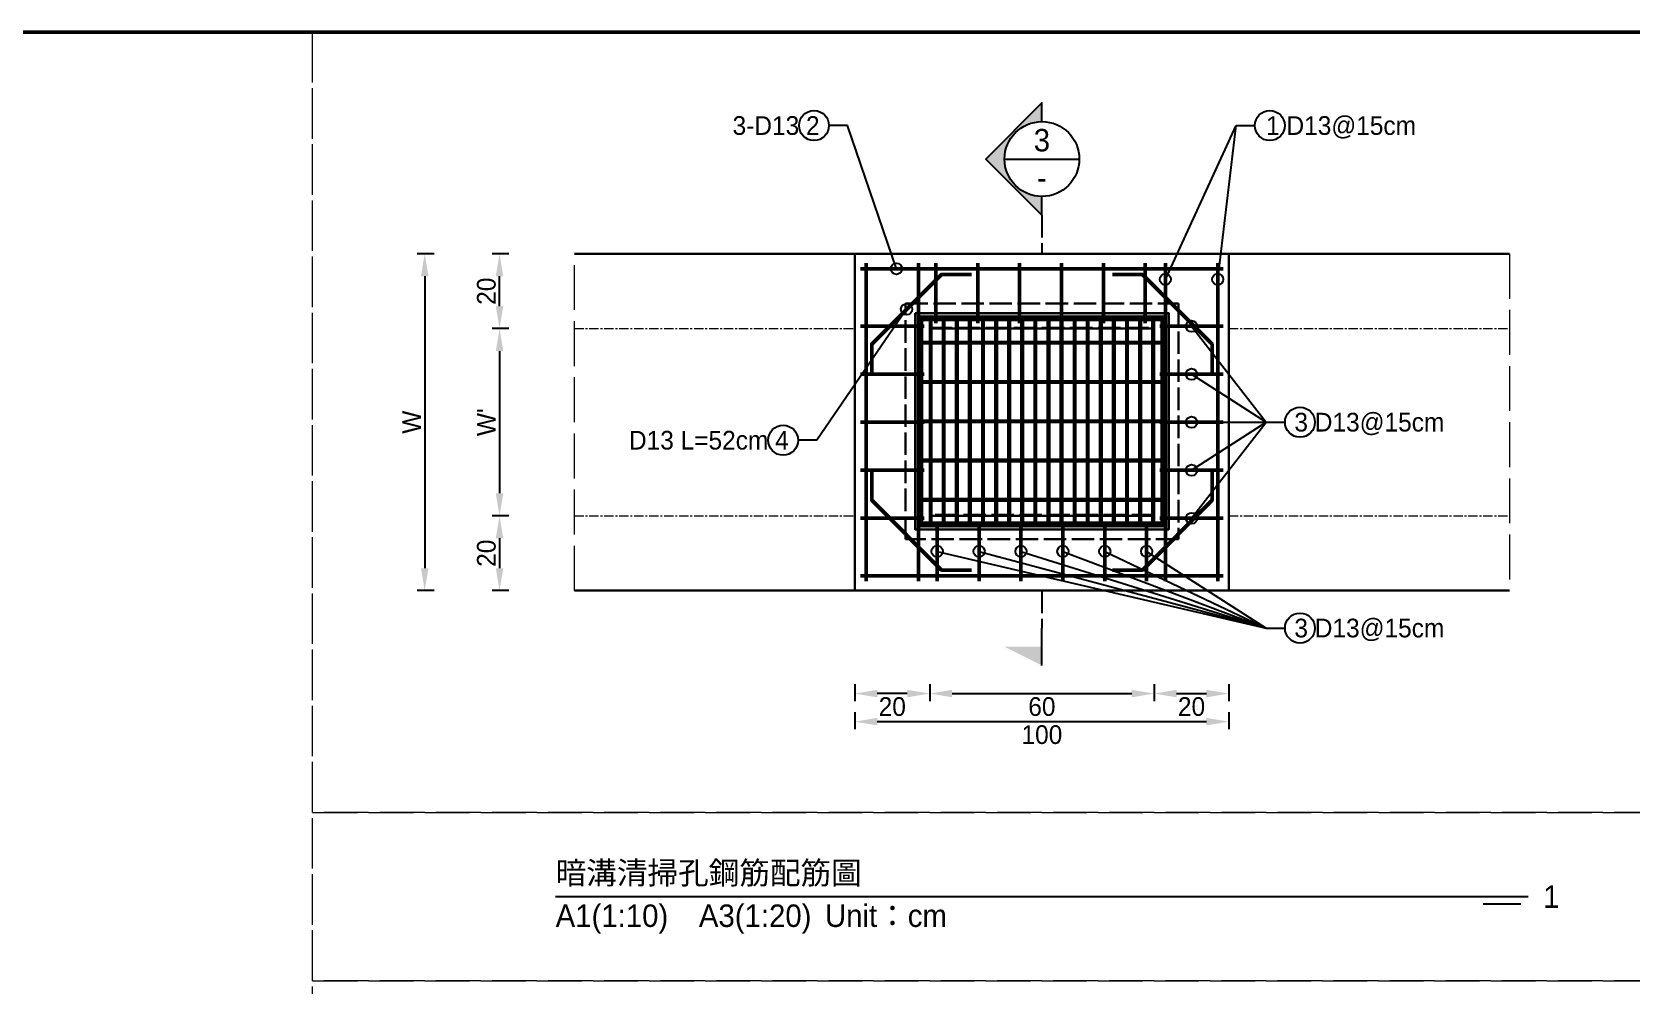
# Model space of a CAD drawing. Extents: x -7340 to 3675, y -3342 to 777.
# Drawn here: x -855 to -427.5, y -1011.9 to -757 of the extents above; entities that cross this region are included whole.
import ezdxf
from ezdxf import colors
from ezdxf.entities.mleader import LeaderData, LeaderLine
from ezdxf.math import Vec2, Vec3

# ---------------------------------------------------------------- set-up
doc = ezdxf.new("R2010")
doc.units = 0
doc.header["$MEASUREMENT"] = 0
doc.linetypes.add('ACAD_ISO02W100', pattern=[15, 12, -3])
doc.linetypes.add('CENTERX2', pattern=[4, 2.5, -0.5, 0.5, -0.5])
for name, color, linetype, lineweight in [('一、3.基本-變更', 1, 'Continuous', 50), ('二、1.繪圖-既有設施', 8, 'Continuous', 20), ('二、2.繪圖-施作項目', 181, 'Continuous', 30), ('二、5.繪圖-鋼筋', 60, 'Continuous', 50), ('二、6.繪圖-其他施作項目', 35, 'Continuous', 30)]:
    doc.layers.add(name, color=color, linetype=linetype, lineweight=lineweight)
doc.layers.add('一、4.基本-隱藏', color=9, linetype='ACAD_ISO02W100', lineweight=20, plot=False)
doc.layers.add('三、3.文字-註解文字', color=2, linetype='Continuous')
doc.styles.add('次圖名(詳圖)', font='MS PGothic.ttf', dxfattribs={"height": 6})
doc.styles.add('註解文字(詳圖)', font='MS PGothic.ttf', dxfattribs={"height": 5})
doc.dimstyles.new('註解文字(詳圖)', dxfattribs={"dimtxt": 5, "dimasz": 6, "dimexe": 2, "dimexo": 5, "dimgap": 1, "dimtad": 2, "dimzin": 0, "dimdsep": 46, "dimtxsty": '註解文字(詳圖)', "dimcen": 0.1, "dimclrd": 144, "dimclre": 144, "dimclrt": 256, "dimadec": 0, "dimazin": 0, "dimtfac": 1, "dimtofl": 0, "dimtmove": 0, "dimatfit": 3, "dimfxlon": 1, "dimtolj": 1, "dimtzin": 0, "dimlwd": -1, "dimlwe": -1, "dimarcsym": 1})
pattern_1 = [(45, (-1905.3608, -652.3457), (-2.65165, 2.65165), []), (45, (-1904.477, -652.3457), (-2.65165, 2.65165), []), (45, (-1903.593, -652.3457), (-2.65165, 2.65165), []), (45, (-1902.709, -652.3457), (-2.65165, 2.65165), [])]

# ---------------------------------------------------------------- blocks, each defined once
blk = doc.blocks.new('*D154')
at = {"layer": 'Defpoints', "color": 0, "transparency": 16777216}
for p in [(-730, -816.25), (-710, -816.25), (-710, -836.25)]:
    blk.add_point(p, dxfattribs=at)
at = {"layer": '三、3.文字-註解文字', "color": 144, "transparency": 16777216}
for p, q in [((-727.5, -816.25), (-732, -816.25)), ((-730, -830.25), (-730, -822.25)), ((-727.5, -836.25), (-732, -836.25))]:
    blk.add_line(p, q, dxfattribs=at)
for points in [[(-731, -822.25), (-729, -822.25), (-730, -816.25)], [(-731, -830.25), (-729, -830.25), (-730, -836.25)]]:
    blk.add_solid(points, dxfattribs=at)
at = {"layer": '三、3.文字-註解文字', "transparency": 16777216, "insert": (-733.5, -826.25), "char_height": 5, "attachment_point": 5, "rotation": 90, "style": '註解文字(詳圖)'}
blk.add_mtext('\\A1;20', dxfattribs=at)
blk = doc.blocks.new('*D155')
at = {"layer": 'Defpoints', "color": 0, "transparency": 16777216}
for p in [(-710, -836.25), (-730, -886.25), (-710, -886.25)]:
    blk.add_point(p, dxfattribs=at)
at = {"layer": '三、3.文字-註解文字', "color": 144, "transparency": 16777216}
for p, q in [((-727.5, -836.25), (-732, -836.25)), ((-730, -842.25), (-730, -880.25)), ((-727.5, -886.25), (-732, -886.25))]:
    blk.add_line(p, q, dxfattribs=at)
for points in [[(-731, -842.25), (-729, -842.25), (-730, -836.25)], [(-731, -880.25), (-729, -880.25), (-730, -886.25)]]:
    blk.add_solid(points, dxfattribs=at)
at = {"layer": '三、3.文字-註解文字', "transparency": 16777216, "insert": (-733.5, -861.25), "char_height": 5, "attachment_point": 5, "rotation": 90, "style": '註解文字(詳圖)'}
blk.add_mtext("\\A1;W'", dxfattribs=at)
blk = doc.blocks.new('*D156')
at = {"layer": 'Defpoints', "color": 0, "transparency": 16777216}
for p in [(-710, -886.25), (-730, -906.25), (-710, -906.25)]:
    blk.add_point(p, dxfattribs=at)
at = {"layer": '三、3.文字-註解文字', "color": 144, "transparency": 16777216}
for p, q in [((-727.5, -886.25), (-732, -886.25)), ((-730, -892.25), (-730, -900.25)), ((-727.5, -906.25), (-732, -906.25))]:
    blk.add_line(p, q, dxfattribs=at)
for points in [[(-731, -892.25), (-729, -892.25), (-730, -886.25)], [(-731, -900.25), (-729, -900.25), (-730, -906.25)]]:
    blk.add_solid(points, dxfattribs=at)
at = {"layer": '三、3.文字-註解文字', "transparency": 16777216, "insert": (-733.5, -896.25), "char_height": 5, "attachment_point": 5, "rotation": 90, "style": '註解文字(詳圖)'}
blk.add_mtext('\\A1;20', dxfattribs=at)
blk = doc.blocks.new('*D157')
at = {"layer": 'Defpoints', "color": 0, "transparency": 16777216}
for p in [(-710, -816.25), (-750, -906.25), (-710, -906.25)]:
    blk.add_point(p, dxfattribs=at)
at = {"layer": '三、3.文字-註解文字', "color": 144, "transparency": 16777216}
for p, q in [((-747.5, -816.25), (-752, -816.25)), ((-750, -822.25), (-750, -900.25)), ((-747.5, -906.25), (-752, -906.25))]:
    blk.add_line(p, q, dxfattribs=at)
for points in [[(-751, -822.25), (-749, -822.25), (-750, -816.25)], [(-751, -900.25), (-749, -900.25), (-750, -906.25)]]:
    blk.add_solid(points, dxfattribs=at)
at = {"layer": '三、3.文字-註解文字', "transparency": 16777216, "insert": (-753.5, -861.25), "char_height": 5, "attachment_point": 5, "rotation": 90, "style": '註解文字(詳圖)'}
blk.add_mtext('\\A1;W', dxfattribs=at)
blk = doc.blocks.new('_Small')
at = {"color": 0, "linetype": 'ByBlock', "lineweight": -2}
blk.add_circle((0, 0), 0.25, dxfattribs=at)
blk = doc.blocks.new('*D160')
at = {"layer": 'Defpoints', "color": 0, "transparency": 16777216}
for p in [(-635, -886.25), (-615, -886.25), (-635, -933.75)]:
    blk.add_point(p, dxfattribs=at)
at = {"layer": '三、3.文字-註解文字', "color": 144, "transparency": 16777216}
for p, q in [((-635, -931.25), (-635, -935.75)), ((-615, -931.25), (-615, -935.75)), ((-621, -933.75), (-629, -933.75))]:
    blk.add_line(p, q, dxfattribs=at)
for points in [[(-629, -932.75), (-629, -934.75), (-635, -933.75)], [(-621, -932.75), (-621, -934.75), (-615, -933.75)]]:
    blk.add_solid(points, dxfattribs=at)
at = {"layer": '三、3.文字-註解文字', "transparency": 16777216, "insert": (-625, -937.25), "char_height": 5, "attachment_point": 5, "style": '註解文字(詳圖)'}
blk.add_mtext('\\A1;20', dxfattribs=at)
blk = doc.blocks.new('*D161')
at = {"layer": 'Defpoints', "color": 0, "transparency": 16777216}
for p in [(-615, -886.25), (-555, -886.25), (-555, -933.75)]:
    blk.add_point(p, dxfattribs=at)
at = {"layer": '三、3.文字-註解文字', "color": 144, "transparency": 16777216}
for p, q in [((-615, -931.25), (-615, -935.75)), ((-555, -931.25), (-555, -935.75)), ((-609, -933.75), (-561, -933.75))]:
    blk.add_line(p, q, dxfattribs=at)
for points in [[(-609, -932.75), (-609, -934.75), (-615, -933.75)], [(-561, -932.75), (-561, -934.75), (-555, -933.75)]]:
    blk.add_solid(points, dxfattribs=at)
at = {"layer": '三、3.文字-註解文字', "transparency": 16777216, "insert": (-585, -937.25), "char_height": 5, "attachment_point": 5, "style": '註解文字(詳圖)'}
blk.add_mtext('\\A1;60', dxfattribs=at)
blk = doc.blocks.new('*D158')
at = {"layer": 'Defpoints', "color": 0, "transparency": 16777216}
for p in [(-555, -886.25), (-535, -886.25), (-535, -933.75)]:
    blk.add_point(p, dxfattribs=at)
at = {"layer": '三、3.文字-註解文字', "color": 144, "transparency": 16777216}
for p, q in [((-555, -931.25), (-555, -935.75)), ((-535, -931.25), (-535, -935.75)), ((-549, -933.75), (-541, -933.75))]:
    blk.add_line(p, q, dxfattribs=at)
for points in [[(-549, -932.75), (-549, -934.75), (-555, -933.75)], [(-541, -932.75), (-541, -934.75), (-535, -933.75)]]:
    blk.add_solid(points, dxfattribs=at)
at = {"layer": '三、3.文字-註解文字', "transparency": 16777216, "insert": (-545, -937.25), "char_height": 5, "attachment_point": 5, "style": '註解文字(詳圖)'}
blk.add_mtext('\\A1;20', dxfattribs=at)
blk = doc.blocks.new('*D159')
at = {"layer": 'Defpoints', "color": 0, "transparency": 16777216}
for p in [(-635, -906.25), (-535, -906.25), (-535, -941.25)]:
    blk.add_point(p, dxfattribs=at)
at = {"layer": '三、3.文字-註解文字', "color": 144, "transparency": 16777216}
for p, q in [((-635, -938.75), (-635, -943.25)), ((-535, -938.75), (-535, -943.25)), ((-629, -941.25), (-541, -941.25))]:
    blk.add_line(p, q, dxfattribs=at)
for points in [[(-629, -940.25), (-629, -942.25), (-635, -941.25)], [(-541, -940.25), (-541, -942.25), (-535, -941.25)]]:
    blk.add_solid(points, dxfattribs=at)
at = {"layer": '三、3.文字-註解文字', "transparency": 16777216, "insert": (-585, -944.75), "char_height": 5, "attachment_point": 5, "style": '註解文字(詳圖)'}
blk.add_mtext('\\A1;100', dxfattribs=at)

msp = doc.modelspace()

# ---------------------------------------------------------------- hatches: boundary and pattern name
at = {"layer": '三、3.文字-註解文字'}
h = msp.add_hatch(color=256, dxfattribs=at)
h.dxf.hatch_style = 1
h.paths.add_polyline_path([(-585, -775.943), (-600, -790.943), (-585, -805.943), (-585, -800.943, -0.4142136), (-595, -790.943, -0.4142136), (-585, -780.943)])
h = msp.add_hatch(color=256, dxfattribs=at)
h.dxf.hatch_style = 1
h.paths.add_polyline_path([(-595, -921.25), (-585, -926.25), (-585, -921.25)])
at = {"layer": '二、6.繪圖-其他施作項目'}
h = msp.add_hatch(color=256, dxfattribs=at)
h.dxf.hatch_style = 1
h.paths.add_polyline_path([(-618.9, -889.9), (-551.1, -889.9), (-551.1, -832.1), (-618.9, -832.1)])
h.paths.add_polyline_path([(-618, -889), (-552, -889), (-552, -833), (-618, -833)], flags=16)
h = msp.add_hatch(dxfattribs=at)
h.set_pattern_fill('ANSI34', color=256, scale=5)
h.set_pattern_definition(pattern_1)
h.paths.add_polyline_path([(-553, -839.75), (-617, -839.75), (-617, -840.25), (-553, -840.25)])
h = msp.add_hatch(dxfattribs=at)
h.set_pattern_fill('ANSI34', color=256, scale=5)
h.set_pattern_definition(pattern_1)
h.paths.add_polyline_path([(-553, -850.25), (-617, -850.25), (-617, -850.75), (-553, -850.75)])
h = msp.add_hatch(dxfattribs=at)
h.set_pattern_fill('ANSI34', color=256, scale=5)
h.set_pattern_definition(pattern_1)
h.paths.add_polyline_path([(-553, -860.75), (-617, -860.75), (-617, -861.25), (-553, -861.25)])
h = msp.add_hatch(dxfattribs=at)
h.set_pattern_fill('ANSI34', color=256, scale=5)
h.set_pattern_definition(pattern_1)
h.paths.add_polyline_path([(-553, -871.25), (-617, -871.25), (-617, -871.75), (-553, -871.75)])
h = msp.add_hatch(dxfattribs=at)
h.set_pattern_fill('ANSI34', color=256, scale=5)
h.set_pattern_definition(pattern_1)
h.paths.add_polyline_path([(-553, -881.75), (-617, -881.75), (-617, -882.25), (-553, -882.25)])

# ---------------------------------------------------------------- linework, layer by layer
at = {"layer": '一、3.基本-變更'}
msp.add_lwpolyline([(-3420, -757), (0, -757), (0, -1264), (-3420, -1264)], close=True, dxfattribs=at)
at = {"layer": '一、4.基本-隱藏'}
for points in [[(-780, -757), (0, -757), (0, -1264), (-780, -1264)], [(-780, -757), (-390, -757), (-390, -965.5), (-780, -965.5)], [(-710, -816.25), (-460, -816.25), (-460, -906.25), (-710, -906.25)], [(-780, -965.5), (-390, -965.5), (-390, -1010.5), (-780, -1010.5)], [(-780, -1010.5), (-390, -1010.5), (-390, -1219), (-780, -1219)]]:
    msp.add_lwpolyline(points, close=True, dxfattribs=at)
at = {"layer": '三、3.文字-註解文字'}
for points in [[(-585, -780.943), (-585, -775.943), (-600, -790.943), (-585, -805.943), (-585, -800.943)], [(-595, -790.943), (-575, -790.943)], [(-585, -926.25), (-585, -916.25)], [(-715, -988), (-455, -988)], [(-457, -990), (-467, -990)]]:
    msp.add_lwpolyline(points, dxfattribs=at)
at = {"layer": '三、3.文字-註解文字', "linetype": 'ACAD_ISO02W100', "ltscale": 0.5}
for points in [[(-585, -805.943), (-585, -815.943)], [(-585, -906.25), (-585, -916.25)]]:
    msp.add_lwpolyline(points, dxfattribs=at)
at = {"layer": '三、3.文字-註解文字'}
for centre, radius in [((-645.93, -782), 4), ((-524.07, -782), 4), ((-585, -790.943), 10), ((-516, -861.25), 4), ((-654.181, -866.069), 4), ((-516, -916.25), 4)]:
    msp.add_circle(centre, radius, dxfattribs=at)
at = {"layer": '二、1.繪圖-既有設施', "linetype": 'CENTERX2'}
for points in [[(-710, -836.25), (-635, -836.25)], [(-535, -836.25), (-460, -836.25)], [(-710, -886.25), (-635, -886.25)], [(-535, -886.25), (-460, -886.25)]]:
    msp.add_lwpolyline(points, dxfattribs=at)
at = {"layer": '二、2.繪圖-施作項目'}
for points in [[(-710, -816.25), (-460, -816.25)], [(-635, -816.25), (-635, -906.25)], [(-535, -816.25), (-535, -906.25)], [(-710, -906.25), (-460, -906.25)]]:
    msp.add_lwpolyline(points, dxfattribs=at)
msp.add_lwpolyline([(-615, -836.25), (-555, -836.25), (-555, -886.25), (-615, -886.25)], close=True, dxfattribs=at)
at = {"layer": '二、5.繪圖-鋼筋'}
for points in [[(-633.5, -820.25), (-536.5, -820.25)], [(-632, -818.75), (-632, -903.75)], [(-618, -818.75), (-618, -903.75)], [(-613.362, -834.75), (-613.362, -818.75)], [(-602.162, -834.75), (-602.162, -818.75)], [(-590.962, -834.75), (-590.962, -818.75)], [(-579.762, -834.75), (-579.762, -818.75)], [(-568.562, -834.75), (-568.562, -818.75)], [(-557.362, -834.75), (-557.362, -818.75)], [(-552, -818.75), (-552, -903.75)], [(-538, -818.75), (-538, -903.75)], [(-630.5, -848.388), (-630.5, -840.388), (-611.862, -821.75), (-603.862, -821.75)], [(-539.5, -848.388), (-539.5, -840.388), (-558.138, -821.75), (-566.138, -821.75)], [(-633.5, -835.6), (-616.5, -835.6)], [(-553.5, -835.6), (-536.5, -835.6)], [(-633.5, -848.43), (-616.5, -848.43)], [(-553.5, -848.43), (-536.5, -848.43)], [(-633.5, -861.25), (-616.5, -861.25)], [(-553.5, -861.25), (-536.5, -861.25)], [(-633.5, -874.09), (-616.5, -874.09)], [(-630.5, -874.112), (-630.5, -882.112), (-611.862, -900.75), (-603.862, -900.75)], [(-539.5, -874.112), (-539.5, -882.112), (-558.138, -900.75), (-566.138, -900.75)], [(-553.5, -874.09), (-536.5, -874.09)], [(-633.5, -886.92), (-616.5, -886.92)], [(-613, -903.75), (-613, -887.75)], [(-601.8, -903.75), (-601.8, -887.75)], [(-590.6, -903.75), (-590.6, -887.75)], [(-579.4, -903.75), (-579.4, -887.75)], [(-568.2, -903.75), (-568.2, -887.75)], [(-557, -903.75), (-557, -887.75)], [(-553.5, -886.92), (-536.5, -886.92)], [(-633.5, -902.25), (-536.5, -902.25)]]:
    msp.add_lwpolyline(points, dxfattribs=at)
at = {"layer": '二、6.繪圖-其他施作項目', "linetype": 'ACAD_ISO02W100', "ltscale": 0.5}
for points in [[(-621.5, -829.5), (-548.5, -829.5), (-548.5, -892.5), (-621.5, -892.5)], [(-615, -836), (-555, -836), (-555, -886), (-615, -886)]]:
    msp.add_lwpolyline(points, close=True, dxfattribs=at)
at = {"layer": '二、6.繪圖-其他施作項目'}
for points in [[(-618.9, -832.1), (-551.1, -832.1), (-551.1, -889.9), (-618.9, -889.9)], [(-618, -833), (-552, -833), (-552, -889), (-618, -889)], [(-617.5, -833.5), (-552.5, -833.5), (-552.5, -888.5), (-617.5, -888.5)]]:
    msp.add_lwpolyline(points, close=True, dxfattribs=at)
for points in [[(-617.5, -833.5), (-552.5, -833.5)], [(-617.5, -833.5), (-617.5, -888.5)], [(-617, -833.5), (-617, -888.5)], [(-553, -833.5), (-553, -888.5)], [(-552.5, -833.5), (-552.5, -888.5)], [(-617, -834), (-553, -834)], [(-615, -834), (-615, -839.75)], [(-614.5, -834), (-614.5, -839.75)], [(-611.5, -834), (-611.5, -839.75)], [(-611, -834), (-611, -839.75)], [(-608, -834), (-608, -839.75)], [(-607.5, -834), (-607.5, -839.75)], [(-604.5, -834), (-604.5, -839.75)], [(-604, -834), (-604, -839.75)], [(-601, -834), (-601, -839.75)], [(-600.5, -834), (-600.5, -839.75)], [(-597.5, -834), (-597.5, -839.75)], [(-597, -834), (-597, -839.75)], [(-594, -834), (-594, -839.75)], [(-593.5, -834), (-593.5, -839.75)], [(-590.5, -834), (-590.5, -839.75)], [(-590, -834), (-590, -839.75)], [(-587, -834), (-587, -839.75)], [(-586.5, -834), (-586.5, -839.75)], [(-583.5, -834), (-583.5, -839.75)], [(-583, -834), (-583, -839.75)], [(-580, -834), (-580, -839.75)], [(-579.5, -834), (-579.5, -839.75)], [(-576.5, -834), (-576.5, -839.75)], [(-576, -834), (-576, -839.75)], [(-573, -834), (-573, -839.75)], [(-572.5, -834), (-572.5, -839.75)], [(-569.5, -834), (-569.5, -839.75)], [(-569, -834), (-569, -839.75)], [(-566, -834), (-566, -839.75)], [(-565.5, -834), (-565.5, -839.75)], [(-562.5, -834), (-562.5, -839.75)], [(-562, -834), (-562, -839.75)], [(-559, -834), (-559, -839.75)], [(-558.5, -834), (-558.5, -839.75)], [(-555.5, -834), (-555.5, -839.75)], [(-555, -834), (-555, -839.75)], [(-617, -839.75), (-553, -839.75)], [(-617, -840.25), (-553, -840.25)], [(-615, -840.25), (-615, -850.25)], [(-614.5, -840.25), (-614.5, -850.25)], [(-611.5, -840.25), (-611.5, -850.25)], [(-611, -840.25), (-611, -850.25)], [(-608, -840.25), (-608, -850.25)], [(-607.5, -840.25), (-607.5, -850.25)], [(-604.5, -840.25), (-604.5, -850.25)], [(-604, -840.25), (-604, -850.25)], [(-601, -840.25), (-601, -850.25)], [(-600.5, -840.25), (-600.5, -850.25)], [(-597.5, -840.25), (-597.5, -850.25)], [(-597, -840.25), (-597, -850.25)], [(-594, -840.25), (-594, -850.25)], [(-593.5, -840.25), (-593.5, -850.25)], [(-590.5, -840.25), (-590.5, -850.25)], [(-590, -840.25), (-590, -850.25)], [(-587, -840.25), (-587, -850.25)], [(-586.5, -840.25), (-586.5, -850.25)], [(-583.5, -840.25), (-583.5, -850.25)], [(-583, -840.25), (-583, -850.25)], [(-580, -840.25), (-580, -850.25)], [(-579.5, -840.25), (-579.5, -850.25)], [(-576.5, -840.25), (-576.5, -850.25)], [(-576, -840.25), (-576, -850.25)], [(-573, -840.25), (-573, -850.25)], [(-572.5, -840.25), (-572.5, -850.25)], [(-569.5, -840.25), (-569.5, -850.25)], [(-569, -840.25), (-569, -850.25)], [(-566, -840.25), (-566, -850.25)], [(-565.5, -840.25), (-565.5, -850.25)], [(-562.5, -840.25), (-562.5, -850.25)], [(-562, -840.25), (-562, -850.25)], [(-559, -840.25), (-559, -850.25)], [(-558.5, -840.25), (-558.5, -850.25)], [(-555.5, -840.25), (-555.5, -850.25)], [(-555, -840.25), (-555, -850.25)], [(-617, -850.25), (-553, -850.25)], [(-617, -850.75), (-553, -850.75)], [(-615, -850.75), (-615, -860.75)], [(-614.5, -850.75), (-614.5, -860.75)], [(-611.5, -850.75), (-611.5, -860.75)], [(-611, -850.75), (-611, -860.75)], [(-608, -850.75), (-608, -860.75)], [(-607.5, -850.75), (-607.5, -860.75)], [(-604.5, -850.75), (-604.5, -860.75)], [(-604, -850.75), (-604, -860.75)], [(-601, -850.75), (-601, -860.75)], [(-600.5, -850.75), (-600.5, -860.75)], [(-597.5, -850.75), (-597.5, -860.75)], [(-597, -850.75), (-597, -860.75)], [(-594, -850.75), (-594, -860.75)], [(-593.5, -850.75), (-593.5, -860.75)], [(-590.5, -850.75), (-590.5, -860.75)], [(-590, -850.75), (-590, -860.75)], [(-587, -850.75), (-587, -860.75)], [(-586.5, -850.75), (-586.5, -860.75)], [(-583.5, -850.75), (-583.5, -860.75)], [(-583, -850.75), (-583, -860.75)], [(-580, -850.75), (-580, -860.75)], [(-579.5, -850.75), (-579.5, -860.75)], [(-576.5, -850.75), (-576.5, -860.75)], [(-576, -850.75), (-576, -860.75)], [(-573, -850.75), (-573, -860.75)], [(-572.5, -850.75), (-572.5, -860.75)], [(-569.5, -850.75), (-569.5, -860.75)], [(-569, -850.75), (-569, -860.75)], [(-566, -850.75), (-566, -860.75)], [(-565.5, -850.75), (-565.5, -860.75)], [(-562.5, -850.75), (-562.5, -860.75)], [(-562, -850.75), (-562, -860.75)], [(-559, -850.75), (-559, -860.75)], [(-558.5, -850.75), (-558.5, -860.75)], [(-555.5, -850.75), (-555.5, -860.75)], [(-555, -850.75), (-555, -860.75)], [(-617, -860.75), (-553, -860.75)], [(-617, -861.25), (-553, -861.25)], [(-615, -861.25), (-615, -871.25)], [(-614.5, -861.25), (-614.5, -871.25)], [(-611.5, -861.25), (-611.5, -871.25)], [(-611, -861.25), (-611, -871.25)], [(-608, -861.25), (-608, -871.25)], [(-607.5, -861.25), (-607.5, -871.25)], [(-604.5, -861.25), (-604.5, -871.25)], [(-604, -861.25), (-604, -871.25)], [(-601, -861.25), (-601, -871.25)], [(-600.5, -861.25), (-600.5, -871.25)], [(-597.5, -861.25), (-597.5, -871.25)], [(-597, -861.25), (-597, -871.25)], [(-594, -861.25), (-594, -871.25)], [(-593.5, -861.25), (-593.5, -871.25)], [(-590.5, -861.25), (-590.5, -871.25)], [(-590, -861.25), (-590, -871.25)], [(-587, -861.25), (-587, -871.25)], [(-586.5, -861.25), (-586.5, -871.25)], [(-583.5, -861.25), (-583.5, -871.25)], [(-583, -861.25), (-583, -871.25)], [(-580, -861.25), (-580, -871.25)], [(-579.5, -861.25), (-579.5, -871.25)], [(-576.5, -861.25), (-576.5, -871.25)], [(-576, -861.25), (-576, -871.25)], [(-573, -861.25), (-573, -871.25)], [(-572.5, -861.25), (-572.5, -871.25)], [(-569.5, -861.25), (-569.5, -871.25)], [(-569, -861.25), (-569, -871.25)], [(-566, -861.25), (-566, -871.25)], [(-565.5, -861.25), (-565.5, -871.25)], [(-562.5, -861.25), (-562.5, -871.25)], [(-562, -861.25), (-562, -871.25)], [(-559, -861.25), (-559, -871.25)], [(-558.5, -861.25), (-558.5, -871.25)], [(-555.5, -861.25), (-555.5, -871.25)], [(-555, -861.25), (-555, -871.25)], [(-617, -871.25), (-553, -871.25)], [(-617, -871.75), (-553, -871.75)], [(-615, -871.75), (-615, -881.75)], [(-614.5, -871.75), (-614.5, -881.75)], [(-611.5, -871.75), (-611.5, -881.75)], [(-611, -871.75), (-611, -881.75)], [(-608, -871.75), (-608, -881.75)], [(-607.5, -871.75), (-607.5, -881.75)], [(-604.5, -871.75), (-604.5, -881.75)], [(-604, -871.75), (-604, -881.75)], [(-601, -871.75), (-601, -881.75)], [(-600.5, -871.75), (-600.5, -881.75)], [(-597.5, -871.75), (-597.5, -881.75)], [(-597, -871.75), (-597, -881.75)], [(-594, -871.75), (-594, -881.75)], [(-593.5, -871.75), (-593.5, -881.75)], [(-590.5, -871.75), (-590.5, -881.75)], [(-590, -871.75), (-590, -881.75)], [(-587, -871.75), (-587, -881.75)], [(-586.5, -871.75), (-586.5, -881.75)], [(-583.5, -871.75), (-583.5, -881.75)], [(-583, -871.75), (-583, -881.75)], [(-580, -871.75), (-580, -881.75)], [(-579.5, -871.75), (-579.5, -881.75)], [(-576.5, -871.75), (-576.5, -881.75)], [(-576, -871.75), (-576, -881.75)], [(-573, -871.75), (-573, -881.75)], [(-572.5, -871.75), (-572.5, -881.75)], [(-569.5, -871.75), (-569.5, -881.75)], [(-569, -871.75), (-569, -881.75)], [(-566, -871.75), (-566, -881.75)], [(-565.5, -871.75), (-565.5, -881.75)], [(-562.5, -871.75), (-562.5, -881.75)], [(-562, -871.75), (-562, -881.75)], [(-559, -871.75), (-559, -881.75)], [(-558.5, -871.75), (-558.5, -881.75)], [(-555.5, -871.75), (-555.5, -881.75)], [(-555, -871.75), (-555, -881.75)], [(-617, -881.75), (-553, -881.75)], [(-617, -882.25), (-553, -882.25)], [(-615, -882.25), (-615, -888)], [(-614.5, -882.25), (-614.5, -888)], [(-611.5, -882.25), (-611.5, -888)], [(-611, -882.25), (-611, -888)], [(-608, -882.25), (-608, -888)], [(-607.5, -882.25), (-607.5, -888)], [(-604.5, -882.25), (-604.5, -888)], [(-604, -882.25), (-604, -888)], [(-601, -882.25), (-601, -888)], [(-600.5, -882.25), (-600.5, -888)], [(-597.5, -882.25), (-597.5, -888)], [(-597, -882.25), (-597, -888)], [(-594, -882.25), (-594, -888)], [(-593.5, -882.25), (-593.5, -888)], [(-590.5, -882.25), (-590.5, -888)], [(-590, -882.25), (-590, -888)], [(-587, -882.25), (-587, -888)], [(-586.5, -882.25), (-586.5, -888)], [(-583.5, -882.25), (-583.5, -888)], [(-583, -882.25), (-583, -888)], [(-580, -882.25), (-580, -888)], [(-579.5, -882.25), (-579.5, -888)], [(-576.5, -882.25), (-576.5, -888)], [(-576, -882.25), (-576, -888)], [(-573, -882.25), (-573, -888)], [(-572.5, -882.25), (-572.5, -888)], [(-569.5, -882.25), (-569.5, -888)], [(-569, -882.25), (-569, -888)], [(-566, -882.25), (-566, -888)], [(-565.5, -882.25), (-565.5, -888)], [(-562.5, -882.25), (-562.5, -888)], [(-562, -882.25), (-562, -888)], [(-559, -882.25), (-559, -888)], [(-558.5, -882.25), (-558.5, -888)], [(-555.5, -882.25), (-555.5, -888)], [(-555, -882.25), (-555, -888)], [(-617.5, -888.5), (-552.5, -888.5)], [(-617, -888), (-553, -888)]]:
    msp.add_lwpolyline(points, dxfattribs=at)

# ---------------------------------------------------------------- texts
at = {"layer": '三、3.文字-註解文字', "char_height": 6}
for s, width, gutter_width, insert, attachment_point, style in [('3', 6.60394, 25, (-585, -785.943), 5, '註解文字(詳圖)'), ('-', 6.60394, 25, (-585, -795.943), 5, '註解文字(詳圖)'), ('{\\fMS PGothic|b0|i0|c128|p34;暗溝}清掃孔{\\fMS PGothic|b0|i0|c128|p34;鋼筋配筋圖}', 113.35584, 15, (-715, -982), 4, '次圖名(詳圖)'), ('1', 3, 15, (-451, -988), 4, '次圖名(詳圖)'), ('A1(1:10)\u3000A3(1:20){\\fMS PGothic|b0|i0|c128|p34;^IUnit：cm}', 136.03259, 15, (-715, -994), 4, '次圖名(詳圖)')]:
    msp.add_mtext_dynamic_manual_height_columns(s, width=width, gutter_width=gutter_width, heights=[0], dxfattribs=dict(at, insert=insert, attachment_point=attachment_point, style=style))

# ---------------------------------------------------------------- dimensions: what is measured, and where the dimension line sits
at = {"layer": '三、3.文字-註解文字'}
for base, p1, p2, text, picture, middle in [((-750, -906.25), (-710, -816.25), (-710, -906.25), 'W', '*D157', (-753.5, -861.25)), ((-730, -816.25), (-710, -836.25), (-710, -816.25), '20', '*D154', (-733.5, -826.25)), ((-730, -886.25), (-710, -836.25), (-710, -886.25), "W'", '*D155', (-733.5, -861.25)), ((-730, -906.25), (-710, -886.25), (-710, -906.25), '20', '*D156', (-733.5, -896.25))]:
    dim = msp.add_linear_dim(base=base, p1=p1, p2=p2, angle=90, text=text, dimstyle='註解文字(詳圖)', dxfattribs=at)
    dim.commit()
    dim.dimension.update_dxf_attribs({"geometry": picture, "text_midpoint": middle})
for base, p1, p2, text, picture, middle in [((-635, -933.75), (-615, -886.25), (-635, -886.25), '20', '*D160', (-625, -937.25)), ((-555, -933.75), (-615, -886.25), (-555, -886.25), '60', '*D161', (-585, -937.25)), ((-535, -933.75), (-555, -886.25), (-535, -886.25), '20', '*D158', (-545, -937.25)), ((-535, -941.25), (-635, -906.25), (-535, -906.25), '100', '*D159', (-585, -944.75))]:
    dim = msp.add_linear_dim(base=base, p1=p1, p2=p2, text=text, dimstyle='註解文字(詳圖)', dxfattribs=at)
    dim.commit()
    dim.dimension.update_dxf_attribs({"geometry": picture, "text_midpoint": middle})

# ---------------------------------------------------------------- leaders
ml = msp.add_multileader_mtext('Standard', dxfattribs=at)
ml.set_content('{\\fMS PGothic|b0|i0|c128|p34;3-D13 }2{\\fMS PGothic|b0|i0|c128|p34; }', color=256, style='註解文字(詳圖)')
ml.set_leader_properties(color=144, linetype='ByLayer', lineweight=-1)
ml.set_arrow_properties(name='SMALL')
ml.build(insert=Vec2(0, 0))
ml.multileader.update_dxf_attribs({"dogleg_length": 5, "arrow_head_size": 6})
ctx = ml.context
ctx.base_point, ctx.char_height, ctx.arrow_head_size, ctx.landing_gap_size, ctx.plane_origin = Vec3(-671.305, -782), 5, 6, 2.5, Vec3(-735.339, -829.835)
ctx.text_align_type = 2
notes = []
notes.append((ctx, [(1, (1, 1, 0), (-636.93, -782), (-1, 0), 5, [(0, [(-623.884, -820.25)], 0, [])])]))
ctx.mtext.insert, ctx.mtext.width, ctx.mtext.alignment, ctx.mtext.flow_direction = Vec3(-644.43, -779.486), 42.33146, 3, 5
ml = msp.add_multileader_mtext('Standard', dxfattribs=at)
ml.set_content('{\\fMS PGothic|b0|i0|c128|p34;1 }D13@15cm', color=256, style='註解文字(詳圖)')
ml.set_leader_properties(color=144, linetype='ByLayer', lineweight=-1)
ml.set_arrow_properties(name='SMALL')
ml.build(insert=Vec2(0, 0))
ml.multileader.update_dxf_attribs({"dogleg_length": 5, "arrow_head_size": 6})
ctx = ml.context
ctx.base_point, ctx.char_height, ctx.arrow_head_size, ctx.landing_gap_size, ctx.plane_origin = Vec3(-528.07, -782), 5, 6, 3, Vec3(-570.695, -829.835)
notes.append((ctx, [(0, (1, 1, 0), (-533.07, -782), (1, 0), 5, [(0, [(-552, -823.081)], 0, [])])]))
ctx.mtext.insert, ctx.mtext.flow_direction = Vec3(-525.07, -779.486), 5
ml = msp.add_multileader_mtext('Standard', dxfattribs=at)
ml.set_content('{\\fMS PGothic|b0|i0|c128|p34; }', color=256, style='註解文字(詳圖)')
ml.set_leader_properties(color=144, linetype='ByLayer', lineweight=-1)
ml.set_arrow_properties(name='SMALL')
ml.build(insert=Vec2(0, 0))
ml.multileader.update_dxf_attribs({"dogleg_length": 5, "arrow_head_size": 6})
ctx = ml.context
ctx.base_point, ctx.char_height, ctx.arrow_head_size, ctx.landing_gap_size, ctx.plane_origin = Vec3(-528.07, -782), 5, 6, 3, Vec3(-556.695, -829.835)
notes.append((ctx, [(0, (1, 1, 0), (-533.07, -782), (1, 0), 5, [(0, [(-538, -823.081)], 0, [])])]))
ctx.mtext.insert, ctx.mtext.flow_direction = Vec3(-525.07, -779.5), 5
ml = msp.add_multileader_mtext('Standard', dxfattribs=at)
ml.set_content('{\\fMS PGothic|b0|i0|c128|p34;D13 }L=52cm{\\fMS PGothic|b0|i0|c128|p34; 4 }', color=256, style='註解文字(詳圖)')
ml.set_leader_properties(color=144, linetype='ByLayer', lineweight=-1)
ml.set_arrow_properties(name='SMALL')
ml.build(insert=Vec2(0, 0))
ml.multileader.update_dxf_attribs({"dogleg_length": 5, "arrow_head_size": 6})
ctx = ml.context
ctx.base_point, ctx.char_height, ctx.arrow_head_size, ctx.landing_gap_size, ctx.plane_origin = Vec3(-698.335, -866.069), 5, 6, 2.5, Vec3(-743.59, -913.903)
ctx.text_align_type = 2
notes.append((ctx, [(1, (1, 1, 0), (-645.181, -866.069), (-1, 0), 5, [(0, [(-621.181, -831.069)], 0, [])])]))
ctx.mtext.insert, ctx.mtext.width, ctx.mtext.alignment, ctx.mtext.flow_direction = Vec3(-652.681, -863.555), 45.36597, 3, 5
ml = msp.add_multileader_mtext('Standard', dxfattribs=at)
ml.set_content('3{\\fMS PGothic|b0|i0|c128|p34; D13@15cm}', color=256, style='註解文字(詳圖)')
ml.set_leader_properties(color=144, linetype='ByLayer', lineweight=-1)
ml.set_arrow_properties(name='SMALL')
ml.build(insert=Vec2(0, 0))
ml.multileader.update_dxf_attribs({"dogleg_length": 5, "arrow_head_size": 6})
ctx = ml.context
ctx.base_point, ctx.char_height, ctx.arrow_head_size, ctx.landing_gap_size, ctx.plane_origin = Vec3(-520, -861.25), 5, 6, 2.5, Vec3(-562.625, -909.085)
notes.append((ctx, [(0, (1, 1, 0), (-525, -861.25), (1, 0), 5, [(0, [(-545, -835.6)], 0, [])])]))
ctx.mtext.insert, ctx.mtext.flow_direction = Vec3(-517.5, -858.736), 5
ml = msp.add_multileader_mtext('Standard', dxfattribs=at)
ml.set_content('{\\fMS PGothic|b0|i0|c128|p34; }', color=256, style='註解文字(詳圖)')
ml.set_leader_properties(color=144, linetype='ByLayer', lineweight=-1)
ml.set_arrow_properties(name='SMALL')
ml.build(insert=Vec2(0, 0))
ml.multileader.update_dxf_attribs({"dogleg_length": 5, "arrow_head_size": 6})
ctx = ml.context
ctx.base_point, ctx.char_height, ctx.arrow_head_size, ctx.landing_gap_size, ctx.plane_origin = Vec3(-520, -861.25), 5, 6, 3, Vec3(-548.625, -909.085)
notes.append((ctx, [(0, (1, 1, 0), (-525, -861.25), (1, 0), 5, [(0, [(-545, -848.43)], 0, [])])]))
ctx.mtext.insert, ctx.mtext.flow_direction = Vec3(-517, -858.75), 5
ml = msp.add_multileader_mtext('Standard', dxfattribs=at)
ml.set_content('{\\fMS PGothic|b0|i0|c128|p34; }', color=256, style='註解文字(詳圖)')
ml.set_leader_properties(color=144, linetype='ByLayer', lineweight=-1)
ml.set_arrow_properties(name='SMALL')
ml.build(insert=Vec2(0, 0))
ml.multileader.update_dxf_attribs({"dogleg_length": 5, "arrow_head_size": 6})
ctx = ml.context
ctx.base_point, ctx.char_height, ctx.arrow_head_size, ctx.landing_gap_size, ctx.plane_origin = Vec3(-520, -861.25), 5, 6, 3, Vec3(-548.625, -923.585)
notes.append((ctx, [(0, (1, 1, 0), (-525, -861.25), (1, 0), 5, [(0, [(-545, -861.25)], 0, [])])]))
ctx.mtext.insert, ctx.mtext.flow_direction = Vec3(-517, -858.75), 5
ml = msp.add_multileader_mtext('Standard', dxfattribs=at)
ml.set_content('{\\fMS PGothic|b0|i0|c128|p34; }', color=256, style='註解文字(詳圖)')
ml.set_leader_properties(color=144, linetype='ByLayer', lineweight=-1)
ml.set_arrow_properties(name='SMALL')
ml.build(insert=Vec2(0, 0))
ml.multileader.update_dxf_attribs({"dogleg_length": 5, "arrow_head_size": 6})
ctx = ml.context
ctx.base_point, ctx.char_height, ctx.arrow_head_size, ctx.landing_gap_size, ctx.plane_origin = Vec3(-520, -861.25), 5, 6, 3, Vec3(-548.625, -938.085)
notes.append((ctx, [(0, (1, 1, 0), (-525, -861.25), (1, 0), 5, [(0, [(-545, -874.09)], 0, [])])]))
ctx.mtext.insert, ctx.mtext.flow_direction = Vec3(-517, -858.75), 5
ml = msp.add_multileader_mtext('Standard', dxfattribs=at)
ml.set_content('{\\fMS PGothic|b0|i0|c128|p34; }', color=256, style='註解文字(詳圖)')
ml.set_leader_properties(color=144, linetype='ByLayer', lineweight=-1)
ml.set_arrow_properties(name='SMALL')
ml.build(insert=Vec2(0, 0))
ml.multileader.update_dxf_attribs({"dogleg_length": 5, "arrow_head_size": 6})
ctx = ml.context
ctx.base_point, ctx.char_height, ctx.arrow_head_size, ctx.landing_gap_size, ctx.plane_origin = Vec3(-520, -861.25), 5, 6, 3, Vec3(-548.625, -952.585)
notes.append((ctx, [(0, (1, 1, 0), (-525, -861.25), (1, 0), 5, [(0, [(-545, -886.92)], 0, [])])]))
ctx.mtext.insert, ctx.mtext.flow_direction = Vec3(-517, -858.75), 5
ml = msp.add_multileader_mtext('Standard', dxfattribs=at)
ml.set_content('{\\fMS PGothic|b0|i0|c128|p34; }', color=256, style='註解文字(詳圖)')
ml.set_leader_properties(color=144, linetype='ByLayer', lineweight=-1)
ml.set_arrow_properties(name='SMALL')
ml.build(insert=Vec2(0, 0))
ml.multileader.update_dxf_attribs({"dogleg_length": 5, "arrow_head_size": 6})
ctx = ml.context
ctx.base_point, ctx.char_height, ctx.arrow_head_size, ctx.landing_gap_size, ctx.plane_origin = Vec3(-520, -916.25), 5, 6, 3, Vec3(-548.625, -1007.585)
notes.append((ctx, [(0, (1, 1, 0), (-525, -916.25), (1, 0), 5, [(0, [(-613, -895.75)], 0, [])])]))
ctx.mtext.insert, ctx.mtext.flow_direction = Vec3(-517, -913.75), 5
ml = msp.add_multileader_mtext('Standard', dxfattribs=at)
ml.set_content('{\\fMS PGothic|b0|i0|c128|p34; }', color=256, style='註解文字(詳圖)')
ml.set_leader_properties(color=144, linetype='ByLayer', lineweight=-1)
ml.set_arrow_properties(name='SMALL')
ml.build(insert=Vec2(0, 0))
ml.multileader.update_dxf_attribs({"dogleg_length": 5, "arrow_head_size": 6})
ctx = ml.context
ctx.base_point, ctx.char_height, ctx.arrow_head_size, ctx.landing_gap_size, ctx.plane_origin = Vec3(-520, -916.25), 5, 6, 3, Vec3(-548.625, -993.085)
notes.append((ctx, [(0, (1, 1, 0), (-525, -916.25), (1, 0), 5, [(0, [(-601.8, -895.75)], 0, [])])]))
ctx.mtext.insert, ctx.mtext.flow_direction = Vec3(-517, -913.75), 5
ml = msp.add_multileader_mtext('Standard', dxfattribs=at)
ml.set_content('{\\fMS PGothic|b0|i0|c128|p34; }', color=256, style='註解文字(詳圖)')
ml.set_leader_properties(color=144, linetype='ByLayer', lineweight=-1)
ml.set_arrow_properties(name='SMALL')
ml.build(insert=Vec2(0, 0))
ml.multileader.update_dxf_attribs({"dogleg_length": 5, "arrow_head_size": 6})
ctx = ml.context
ctx.base_point, ctx.char_height, ctx.arrow_head_size, ctx.landing_gap_size, ctx.plane_origin = Vec3(-520, -916.25), 5, 6, 3, Vec3(-548.625, -978.585)
notes.append((ctx, [(0, (1, 1, 0), (-525, -916.25), (1, 0), 5, [(0, [(-590.6, -895.75)], 0, [])])]))
ctx.mtext.insert, ctx.mtext.flow_direction = Vec3(-517, -913.75), 5
ml = msp.add_multileader_mtext('Standard', dxfattribs=at)
ml.set_content('{\\fMS PGothic|b0|i0|c128|p34; }', color=256, style='註解文字(詳圖)')
ml.set_leader_properties(color=144, linetype='ByLayer', lineweight=-1)
ml.set_arrow_properties(name='SMALL')
ml.build(insert=Vec2(0, 0))
ml.multileader.update_dxf_attribs({"dogleg_length": 5, "arrow_head_size": 6})
ctx = ml.context
ctx.base_point, ctx.char_height, ctx.arrow_head_size, ctx.landing_gap_size, ctx.plane_origin = Vec3(-520, -916.25), 5, 6, 3, Vec3(-548.625, -964.085)
notes.append((ctx, [(0, (1, 1, 0), (-525, -916.25), (1, 0), 5, [(0, [(-579.4, -895.75)], 0, [])])]))
ctx.mtext.insert, ctx.mtext.flow_direction = Vec3(-517, -913.75), 5
ml = msp.add_multileader_mtext('Standard', dxfattribs=at)
ml.set_content('3{\\fMS PGothic|b0|i0|c128|p34; D13@15cm}', color=256, style='註解文字(詳圖)')
ml.set_leader_properties(color=144, linetype='ByLayer', lineweight=-1)
ml.set_arrow_properties(name='SMALL')
ml.build(insert=Vec2(0, 0))
ml.multileader.update_dxf_attribs({"dogleg_length": 5, "arrow_head_size": 6})
ctx = ml.context
ctx.base_point, ctx.char_height, ctx.arrow_head_size, ctx.landing_gap_size, ctx.plane_origin = Vec3(-520, -916.25), 5, 6, 2.5, Vec3(-562.625, -964.085)
notes.append((ctx, [(0, (1, 1, 0), (-525, -916.25), (1, 0), 5, [(0, [(-568.2, -895.75)], 0, [])])]))
ctx.mtext.insert, ctx.mtext.flow_direction = Vec3(-517.5, -913.736), 5
ml = msp.add_multileader_mtext('Standard', dxfattribs=at)
ml.set_content('{\\fMS PGothic|b0|i0|c128|p34; }', color=256, style='註解文字(詳圖)')
ml.set_leader_properties(color=144, linetype='ByLayer', lineweight=-1)
ml.set_arrow_properties(name='SMALL')
ml.build(insert=Vec2(0, 0))
ml.multileader.update_dxf_attribs({"dogleg_length": 5, "arrow_head_size": 6})
ctx = ml.context
ctx.base_point, ctx.char_height, ctx.arrow_head_size, ctx.landing_gap_size, ctx.plane_origin = Vec3(-520, -916.25), 5, 6, 2.5, Vec3(-551.425, -964.085)
notes.append((ctx, [(0, (1, 1, 0), (-525, -916.25), (1, 0), 5, [(0, [(-557, -895.75)], 0, [])])]))
ctx.mtext.insert, ctx.mtext.flow_direction = Vec3(-517.5, -913.75), 5
for ctx, leaders in notes:
    for number, flags, end, landing, length, lines in leaders:
        leader = LeaderData()
        leader.index, (leader.has_last_leader_line, leader.has_dogleg_vector, leader.attachment_direction) = number, flags
        leader.last_leader_point, leader.dogleg_vector, leader.dogleg_length = Vec3(end), Vec3(landing), length
        for number, points, colour, breaks in lines:
            line = LeaderLine()
            line.index, line.vertices, line.color, line.breaks = number, Vec3.list(points), colors.encode_raw_color(colour), breaks
            leader.lines.append(line)
        ctx.leaders.append(leader)

doc.saveas('drawing.dxf')
